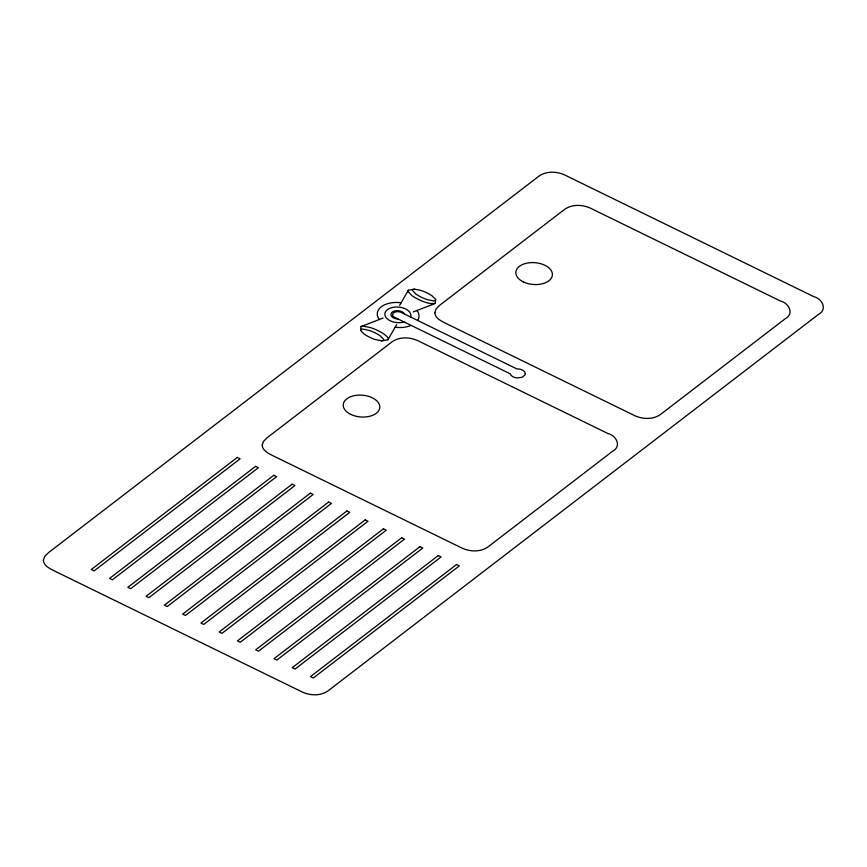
<?xml version="1.0" encoding="UTF-8"?>
<svg xmlns="http://www.w3.org/2000/svg" width="867" height="867" viewBox="0 0 867 867"><rect width="100%" height="100%" fill="white"/><g stroke="black" fill="none" stroke-linecap="round" stroke-linejoin="round"><path stroke-width="1.3" d="M396.642 324.637L387.961 339.745L381.762 340.839L375.346 339.55A38.105 22.715 4.5 0 1 364.118 334.066L360.65 330.522L360.997 326.577L383.127 318.037M399.644 305.347L408.335 290.239L414.534 289.155L420.95 290.434A38.105 22.715 4.5 0 1 432.178 295.929L435.646 299.473L435.299 303.417L413.169 311.957M360.65 330.522L360.932 329.449L362.569 329.048L368.984 330.327A38.105 22.715 4.5 0 1 380.223 335.811L383.68 339.355L383.398 340.428L381.762 340.839M387.961 339.745L388.308 338.466L386.975 336.537L384.146 334.207A45.723 27.256 4.5 0 0 370.664 327.628L362.97 326.09L360.997 326.577M408.335 290.239L407.989 291.529L412.15 295.777A45.713 27.256 4.5 0 0 425.632 302.366L429.978 303.537L435.299 303.417M435.646 299.473L435.364 300.535L433.728 300.947L427.312 299.657A38.105 22.715 4.5 0 1 416.073 294.173L412.616 290.629L412.898 289.556L414.534 289.155M398.083 319.034A6.969 4.151 4.5 0 1 390.963 314.981A6.969 4.151 4.5 0 1 396.522 310.7A6.969 4.151 4.5 0 1 404.564 314.06M416.94 310.494A20.916 12.474 4.5 0 1 417.645 320.454M411.175 325.418A20.916 12.474 4.5 0 1 395.168 327.217M379.356 319.49A20.916 12.474 4.5 0 1 381.296 306.766A20.916 12.474 4.5 0 1 401.128 302.778M404.195 322.015A13.081 7.803 4.5 0 1 385.295 316.314A13.081 7.803 4.5 0 1 397.389 307.026A13.081 7.803 4.5 0 1 410.665 317.04M43.35 560.147C43.523 565.392 49.04 568.145 53.082 570.291L300.253 691.032C309.248 695.887 321.213 696.656 329.427 689.807L818.437 314.407C827.812 309.584 822.219 298.649 813.918 296.709L566.747 175.968C557.752 171.113 545.787 170.344 537.573 177.193L48.563 552.593L44.791 556.332L43.35 560.147M262.192 445.085C262.354 450.331 267.87 453.083 271.913 455.229L460.095 547.153C469.09 551.997 481.066 552.767 489.281 545.928L612.557 451.284C621.932 446.462 616.339 435.537 608.038 433.587L419.856 341.663C410.86 336.808 398.885 336.038 390.67 342.888L266.906 437.911L263.503 441.444L262.192 445.085M434.779 312.586C434.941 317.831 440.458 320.584 444.511 322.73L632.693 414.664C641.688 419.509 653.653 420.278 661.868 413.429L785.155 318.785C794.53 313.973 788.937 303.038 780.625 301.098L592.443 209.164C583.448 204.319 571.483 203.55 563.257 210.399L439.504 305.412L436.09 308.955L434.779 312.586M525.294 373.449L524.979 375.01L521.88 377.383L516.873 377.904A7.315 4.357 4.5 0 1 510.847 374.967L510.446 373.915L394.127 317.094A5.581 3.327 4.5 0 1 393.651 312.803A5.581 3.327 4.5 0 1 400.608 312.131L516.927 368.952L518.672 368.952A7.315 4.357 4.5 0 1 524.698 371.9L525.294 373.449M237.309 457.418L91.306 569.511L94.113 570.876L240.116 458.795L237.309 457.418M255.581 466.348L109.567 578.43L112.385 579.806L258.388 467.714L255.581 466.348M273.842 475.268L127.839 587.36L130.646 588.726L276.649 476.644L273.842 475.268M292.114 484.198L146.111 596.279L148.918 597.656L294.921 485.563L292.114 484.198M310.386 493.117L164.372 605.199L167.179 606.575L313.193 494.493L310.386 493.117M328.647 502.047L182.644 614.129L185.451 615.494L331.454 503.413L328.647 502.047M346.919 510.966L200.916 623.048L203.723 624.424L349.726 512.343L346.919 510.966M365.18 519.897L219.178 631.978L221.985 633.343L367.998 521.262L365.18 519.897M383.452 528.816L237.45 640.897L240.257 642.274L386.259 530.192L383.452 528.816M401.724 537.735L255.711 649.827L258.529 651.193L404.531 539.111L401.724 537.735M419.986 546.665L273.983 658.747L276.79 660.123L422.803 548.031L419.986 546.665M438.258 555.584L292.255 667.677L295.062 669.042L441.065 556.961L438.258 555.584M456.53 564.515L310.516 676.596L313.334 677.972L459.337 565.88L456.53 564.515M523.3 281.873A18.337 10.935 4.5 0 0 552.301 275.684A18.337 10.935 4.5 0 0 526.724 263.189A18.337 10.935 4.5 0 0 523.3 281.873M350.712 414.372A18.337 10.935 4.5 0 0 379.703 408.184A18.337 10.935 4.5 0 0 354.126 395.688A18.337 10.935 4.5 0 0 350.712 414.372"/></g></svg>
